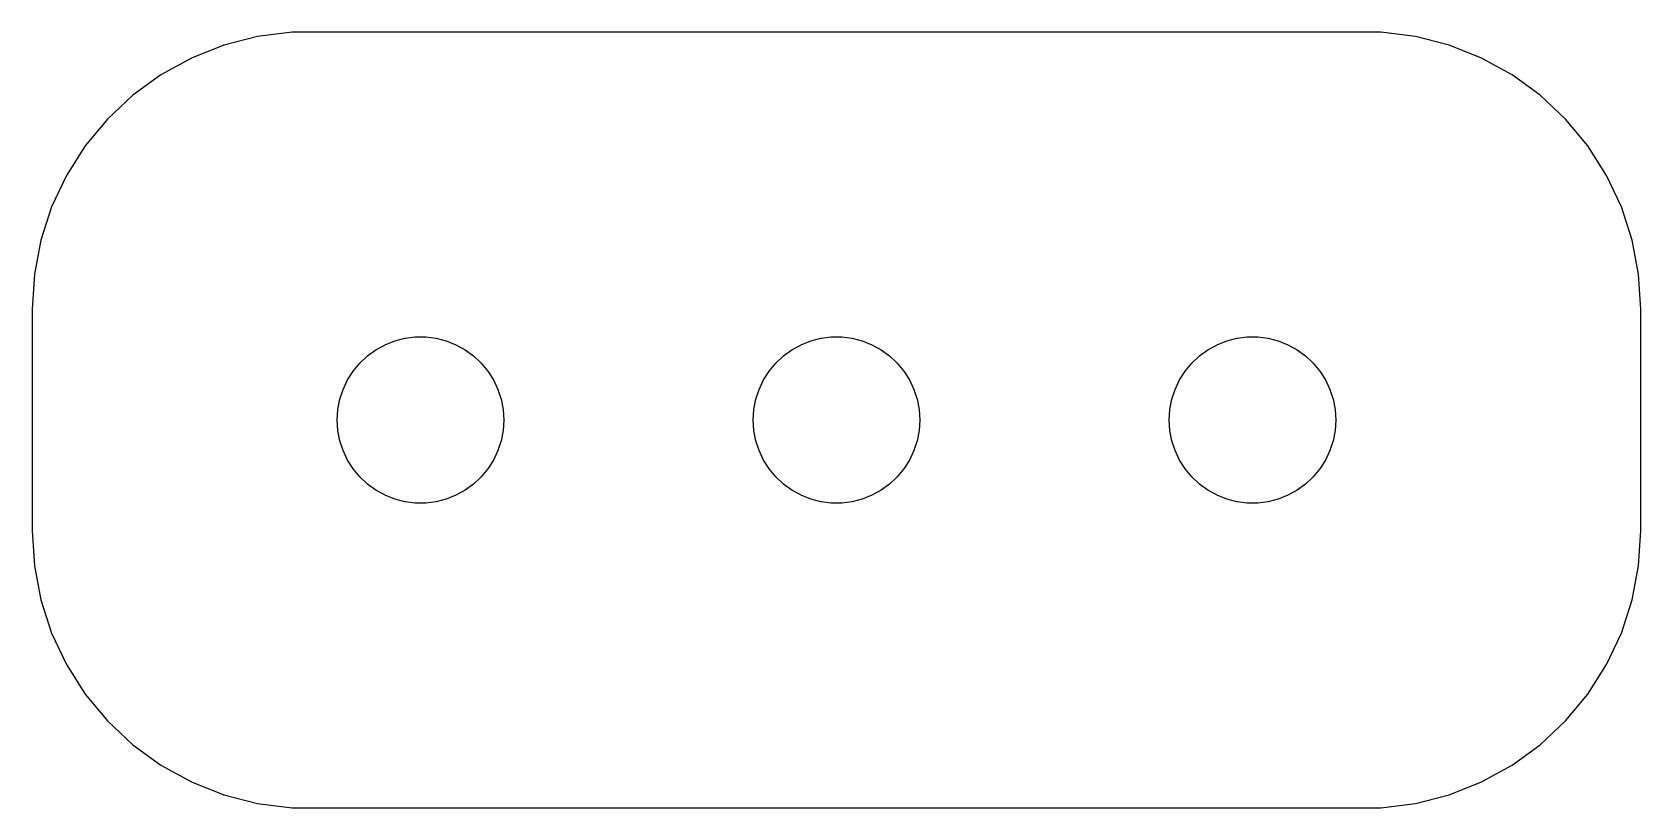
# Model space of a CAD drawing. Header units: metres. Extents: x -14.5 to 14.5, y -7 to 7.
import ezdxf

# ---------------------------------------------------------------- set-up
doc = ezdxf.new("R2010")
doc.units = ezdxf.units.M

msp = doc.modelspace()

# ---------------------------------------------------------------- linework, layer by layer
for p, q in [((-9.81395, 6.99013), (-10.4369, 6.91142)), ((9.81395, 6.99013), (-9.81395, 6.99013)), ((10.4369, 6.91142), (9.81395, 6.99013)), ((-11.0451, 6.75528), (-11.6289, 6.52412)), ((-10.4369, 6.91142), (-11.0451, 6.75528)), ((11.0451, 6.75528), (10.4369, 6.91142)), ((11.6289, 6.52412), (11.0451, 6.75528)), ((-11.6289, 6.52412), (-12.1791, 6.22163)), ((12.1791, 6.22163), (11.6289, 6.52412)), ((-12.1791, 6.22163), (-12.6871, 5.85255)), ((12.6871, 5.85255), (12.1791, 6.22163)), ((-12.6871, 5.85255), (-13.1448, 5.42273)), ((13.1448, 5.42273), (12.6871, 5.85255)), ((-13.1448, 5.42273), (-13.5451, 4.93892)), ((13.5451, 4.93892), (13.1448, 5.42273)), ((-13.5451, 4.93892), (-13.8815, 4.40877)), ((13.8815, 4.40877), (13.5451, 4.93892)), ((-13.8815, 4.40877), (-14.1489, 3.84062)), ((14.1489, 3.84062), (13.8815, 4.40877)), ((-14.1489, 3.84062), (-14.3429, 3.24344)), ((14.3429, 3.24344), (14.1489, 3.84062)), ((-14.3429, 3.24344), (-14.4606, 2.62666)), ((14.4606, 2.62666), (14.3429, 3.24344)), ((-14.4606, 2.62666), (-14.5, 2)), ((14.5, 2), (14.4606, 2.62666)), ((-14.5, 2), (-14.5, -2)), ((14.5, -2), (14.5, 2)), ((-7.96352, 1.42657), (-7.78107, 1.47342)), ((-7.78107, 1.47342), (-7.59418, 1.49704)), ((-7.59418, 1.49704), (-7.40581, 1.49704)), ((-7.40581, 1.49704), (-7.21892, 1.47342)), ((-7.21892, 1.47342), (-7.03647, 1.42657)), ((-0.463516, 1.42657), (-0.281067, 1.47342)), ((-0.281067, 1.47342), (-0.094177, 1.49704)), ((-0.094177, 1.49704), (0.094177, 1.49704)), ((0.094177, 1.49704), (0.281067, 1.47342)), ((0.281067, 1.47342), (0.463516, 1.42657)), ((7.03647, 1.42657), (7.21892, 1.47342)), ((7.21892, 1.47342), (7.40581, 1.49704)), ((7.40581, 1.49704), (7.59418, 1.49704)), ((7.59418, 1.49704), (7.78107, 1.47342)), ((7.78107, 1.47342), (7.96352, 1.42657)), ((-8.45613, 1.15576), (-8.30373, 1.26648)), ((-8.30373, 1.26648), (-8.13866, 1.35724)), ((-8.13866, 1.35724), (-7.96352, 1.42657)), ((-7.03647, 1.42657), (-6.86133, 1.35724)), ((-6.86133, 1.35724), (-6.69626, 1.26648)), ((-6.69626, 1.26648), (-6.54385, 1.15576)), ((-0.956131, 1.15576), (-0.803726, 1.26648)), ((-0.803726, 1.26648), (-0.638657, 1.35724)), ((-0.638657, 1.35724), (-0.463516, 1.42657)), ((0.463516, 1.42657), (0.638657, 1.35724)), ((0.638657, 1.35724), (0.803726, 1.26648)), ((0.803726, 1.26648), (0.956131, 1.15576)), ((6.54385, 1.15576), (6.69626, 1.26648)), ((6.69626, 1.26648), (6.86133, 1.35724)), ((6.86133, 1.35724), (7.03647, 1.42657)), ((7.96352, 1.42657), (8.13866, 1.35724)), ((8.13866, 1.35724), (8.30373, 1.26648)), ((8.30373, 1.26648), (8.45613, 1.15576)), ((-8.81445, 0.722626), (-8.71352, 0.881668)), ((-8.71352, 0.881668), (-8.59344, 1.02681)), ((-8.59344, 1.02681), (-8.45613, 1.15576)), ((-6.54385, 1.15576), (-6.40654, 1.02681)), ((-6.40654, 1.02681), (-6.28647, 0.881668)), ((-6.28647, 0.881668), (-6.18553, 0.722626)), ((-1.31445, 0.722626), (-1.21352, 0.881668)), ((-1.21352, 0.881668), (-1.09344, 1.02681)), ((-1.09344, 1.02681), (-0.956131, 1.15576)), ((0.956131, 1.15576), (1.09344, 1.02681)), ((1.09344, 1.02681), (1.21352, 0.881668)), ((1.21352, 0.881668), (1.31445, 0.722626)), ((6.18553, 0.722626), (6.28647, 0.881668)), ((6.28647, 0.881668), (6.40654, 1.02681)), ((6.40654, 1.02681), (6.54385, 1.15576)), ((8.45613, 1.15576), (8.59344, 1.02681)), ((8.59344, 1.02681), (8.71352, 0.881668)), ((8.71352, 0.881668), (8.81445, 0.722626)), ((-8.89465, 0.552185), (-8.81445, 0.722626)), ((-6.18553, 0.722626), (-6.10533, 0.552185)), ((-1.39465, 0.552185), (-1.31445, 0.722626)), ((1.31445, 0.722626), (1.39465, 0.552185)), ((6.10533, 0.552185), (6.18553, 0.722626)), ((8.81445, 0.722626), (8.89465, 0.552185)), ((-8.98816, 0.187988), (-8.95287, 0.373032)), ((-8.95287, 0.373032), (-8.89465, 0.552185)), ((-6.10533, 0.552185), (-6.04712, 0.373032)), ((-6.04712, 0.373032), (-6.01183, 0.187988)), ((-1.48816, 0.187988), (-1.45287, 0.373032)), ((-1.45287, 0.373032), (-1.39465, 0.552185)), ((1.39465, 0.552185), (1.45287, 0.373032)), ((1.45287, 0.373032), (1.48816, 0.187988)), ((6.01183, 0.187988), (6.04712, 0.373032)), ((6.04712, 0.373032), (6.10533, 0.552185)), ((8.89465, 0.552185), (8.95287, 0.373032)), ((8.95287, 0.373032), (8.98816, 0.187988)), ((-9, 0), (-8.98816, 0.187988)), ((-8.98816, -0.187988), (-9, 0)), ((-6.01183, 0.187988), (-6, 0)), ((-6, 0), (-6.01183, -0.187988)), ((-1.5, 0), (-1.48816, 0.187988)), ((-1.48816, -0.187988), (-1.5, 0)), ((1.48816, 0.187988), (1.5, 0)), ((1.5, 0), (1.48816, -0.187988)), ((6, 0), (6.01183, 0.187988)), ((6.01183, -0.187988), (6, 0)), ((8.98816, 0.187988), (9, 0)), ((9, 0), (8.98816, -0.187988)), ((-8.95287, -0.373032), (-8.98816, -0.187988)), ((-6.01183, -0.187988), (-6.04712, -0.373032)), ((-1.45287, -0.373032), (-1.48816, -0.187988)), ((1.48816, -0.187988), (1.45287, -0.373032)), ((6.04712, -0.373032), (6.01183, -0.187988)), ((8.98816, -0.187988), (8.95287, -0.373032)), ((-8.89465, -0.552185), (-8.95287, -0.373032)), ((-8.81445, -0.722626), (-8.89465, -0.552185)), ((-6.10533, -0.552185), (-6.18553, -0.722626)), ((-6.04712, -0.373032), (-6.10533, -0.552185)), ((-1.39465, -0.552185), (-1.45287, -0.373032)), ((-1.31445, -0.722626), (-1.39465, -0.552185)), ((1.39465, -0.552185), (1.31445, -0.722626)), ((1.45287, -0.373032), (1.39465, -0.552185)), ((6.10533, -0.552185), (6.04712, -0.373032)), ((6.18553, -0.722626), (6.10533, -0.552185)), ((8.89465, -0.552185), (8.81445, -0.722626)), ((8.95287, -0.373032), (8.89465, -0.552185)), ((-8.71352, -0.881668), (-8.81445, -0.722626)), ((-6.18553, -0.722626), (-6.28647, -0.881668)), ((-1.21352, -0.881668), (-1.31445, -0.722626)), ((1.31445, -0.722626), (1.21352, -0.881668)), ((6.28647, -0.881668), (6.18553, -0.722626)), ((8.81445, -0.722626), (8.71352, -0.881668)), ((-8.59344, -1.02681), (-8.71352, -0.881668)), ((-8.45613, -1.15576), (-8.59344, -1.02681)), ((-8.30373, -1.26648), (-8.45613, -1.15576)), ((-6.54385, -1.15576), (-6.69626, -1.26648)), ((-6.40654, -1.02681), (-6.54385, -1.15576)), ((-6.28647, -0.881668), (-6.40654, -1.02681)), ((-1.09344, -1.02681), (-1.21352, -0.881668)), ((-0.956131, -1.15576), (-1.09344, -1.02681)), ((-0.803726, -1.26648), (-0.956131, -1.15576)), ((0.956131, -1.15576), (0.803726, -1.26648)), ((1.09344, -1.02681), (0.956131, -1.15576)), ((1.21352, -0.881668), (1.09344, -1.02681)), ((6.40654, -1.02681), (6.28647, -0.881668)), ((6.54385, -1.15576), (6.40654, -1.02681)), ((6.69626, -1.26648), (6.54385, -1.15576)), ((8.45613, -1.15576), (8.30373, -1.26648)), ((8.59344, -1.02681), (8.45613, -1.15576)), ((8.71352, -0.881668), (8.59344, -1.02681)), ((-8.13866, -1.35724), (-8.30373, -1.26648)), ((-7.96352, -1.42657), (-8.13866, -1.35724)), ((-7.78107, -1.47342), (-7.96352, -1.42657)), ((-7.03647, -1.42657), (-7.21892, -1.47342)), ((-6.86133, -1.35724), (-7.03647, -1.42657)), ((-6.69626, -1.26648), (-6.86133, -1.35724)), ((-0.638657, -1.35724), (-0.803726, -1.26648)), ((-0.463516, -1.42657), (-0.638657, -1.35724)), ((-0.281067, -1.47342), (-0.463516, -1.42657)), ((0.463516, -1.42657), (0.281067, -1.47342)), ((0.638657, -1.35724), (0.463516, -1.42657)), ((0.803726, -1.26648), (0.638657, -1.35724)), ((6.86133, -1.35724), (6.69626, -1.26648)), ((7.03647, -1.42657), (6.86133, -1.35724)), ((7.21892, -1.47342), (7.03647, -1.42657)), ((7.96352, -1.42657), (7.78107, -1.47342)), ((8.13866, -1.35724), (7.96352, -1.42657)), ((8.30373, -1.26648), (8.13866, -1.35724)), ((-7.59418, -1.49704), (-7.78107, -1.47342)), ((-7.40581, -1.49704), (-7.59418, -1.49704)), ((-7.21892, -1.47342), (-7.40581, -1.49704)), ((-0.094177, -1.49704), (-0.281067, -1.47342)), ((0.094177, -1.49704), (-0.094177, -1.49704)), ((0.281067, -1.47342), (0.094177, -1.49704)), ((7.40581, -1.49704), (7.21892, -1.47342)), ((7.59418, -1.49704), (7.40581, -1.49704)), ((7.78107, -1.47342), (7.59418, -1.49704)), ((-14.5, -2), (-14.4606, -2.62666)), ((14.4606, -2.62666), (14.5, -2)), ((-14.4606, -2.62666), (-14.3429, -3.24344)), ((14.3429, -3.24344), (14.4606, -2.62666)), ((-14.3429, -3.24344), (-14.1489, -3.84062)), ((14.1489, -3.84062), (14.3429, -3.24344)), ((-14.1489, -3.84062), (-13.8815, -4.40877)), ((13.8815, -4.40877), (14.1489, -3.84062)), ((-13.8815, -4.40877), (-13.5451, -4.93892)), ((13.5451, -4.93892), (13.8815, -4.40877)), ((-13.5451, -4.93892), (-13.1448, -5.42273)), ((13.1448, -5.42273), (13.5451, -4.93892)), ((-13.1448, -5.42273), (-12.6871, -5.85255)), ((12.6871, -5.85255), (13.1448, -5.42273)), ((-12.6871, -5.85255), (-12.1791, -6.22163)), ((12.1791, -6.22163), (12.6871, -5.85255)), ((-12.1791, -6.22163), (-11.6289, -6.52412)), ((11.6289, -6.52412), (12.1791, -6.22163)), ((-11.6289, -6.52412), (-11.0451, -6.75528)), ((11.0451, -6.75528), (11.6289, -6.52412)), ((-11.0451, -6.75528), (-10.4369, -6.91142)), ((-10.4369, -6.91142), (-9.81395, -6.99013)), ((9.81395, -6.99013), (10.4369, -6.91142)), ((10.4369, -6.91142), (11.0451, -6.75528)), ((-9.81395, -6.99013), (9.81395, -6.99013))]:
    msp.add_line(p, q)

doc.saveas('drawing.dxf')
